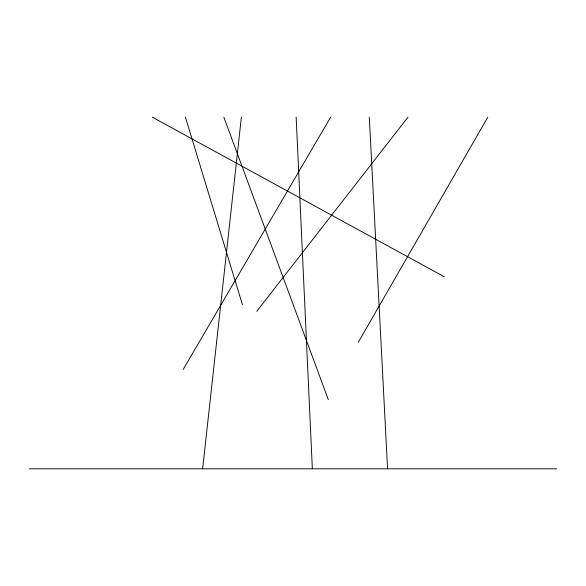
<?xml version="1.0" encoding="UTF-8"?>
<svg xmlns="http://www.w3.org/2000/svg" width="586" height="586" viewBox="0 0 586 586"><rect width="100%" height="100%" fill="white"/><g stroke="black" fill="none" stroke-linecap="round" stroke-linejoin="round"><path stroke-width="0.88" d="M202.639 468.8L241.381 117.2M358.398 342.136L487.786 117.2M183.228 369.407L330.621 117.2M256.785 311.283L407.973 117.2M29.3 468.8L556.7 468.8M152.36 117.2L444.327 276.797M223.867 117.2L328.358 399.725M185.41 117.2L242.406 304.603M369.297 117.2L387.58 468.8M296.164 117.2L312.338 468.8"/></g></svg>
